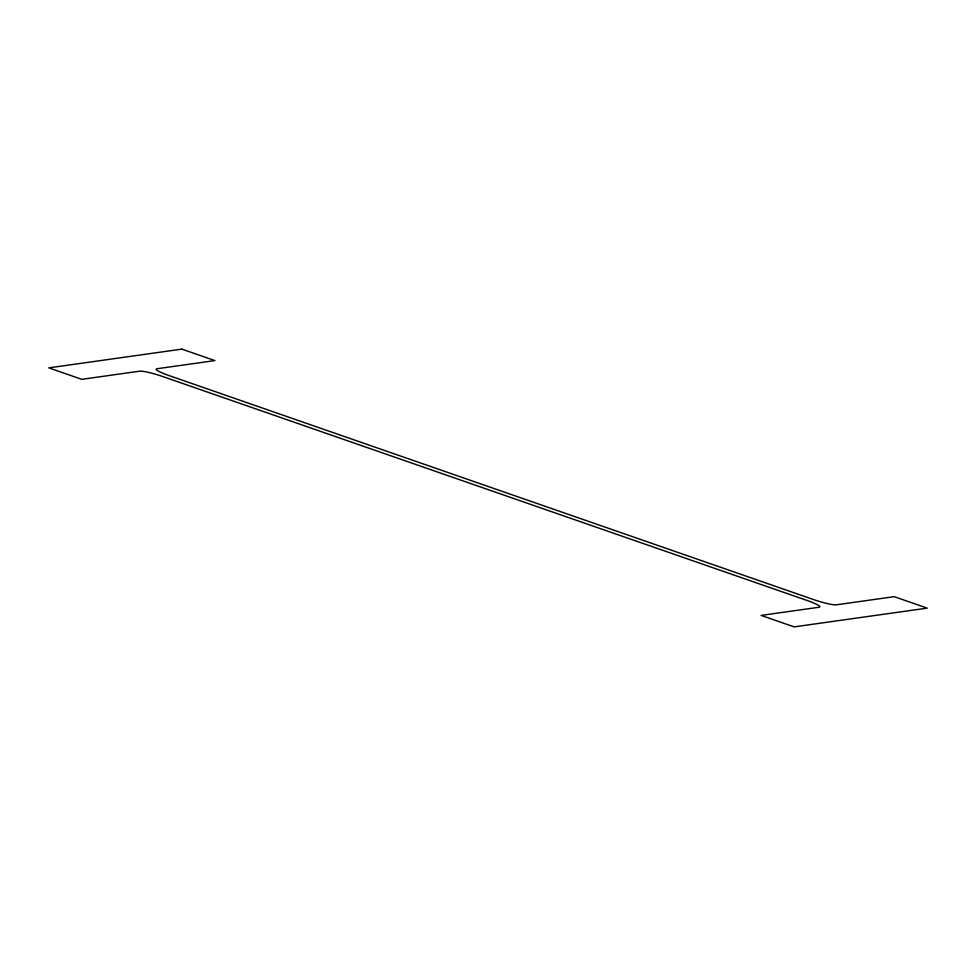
<?xml version="1.0" encoding="UTF-8"?>
<svg xmlns="http://www.w3.org/2000/svg" width="976" height="976" viewBox="0 0 976 976"><rect width="100%" height="100%" fill="white"/><g stroke="black" fill="none" stroke-linecap="round" stroke-linejoin="round"><path stroke-width="1.46" d="M181.89 349.127L48.8 367.867L81.801 379.335L139.751 371.173A18.837 2.391 17.2 0 1 162.321 376.394L807.237 600.521A18.837 2.391 17.2 0 1 819.059 607.243L761.109 615.405L794.11 626.873L927.2 608.133L894.199 596.665L836.249 604.827A18.837 2.391 17.2 0 1 813.679 599.606L168.763 375.479A18.837 2.391 17.2 0 1 156.941 368.757L214.891 360.595L181.89 349.127"/></g></svg>
